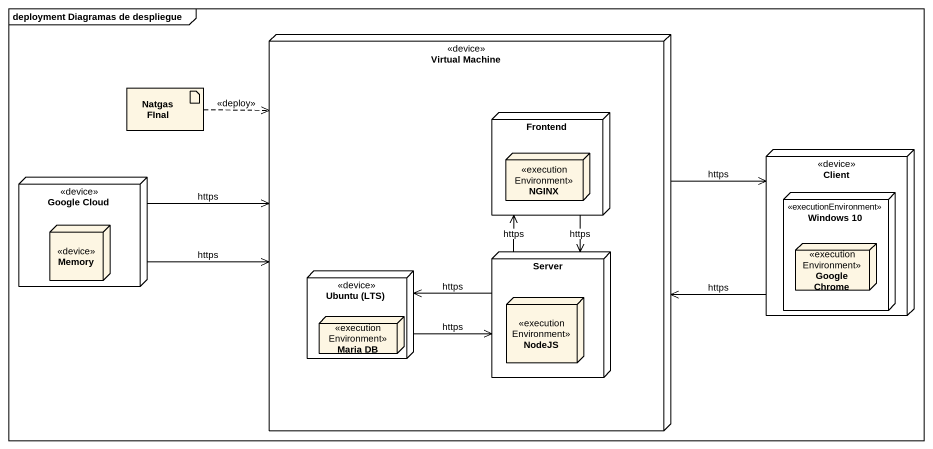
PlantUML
@startuml
mainframe deployment Diagramas de despliegue
node "Virtual Machine" as Virtual_Machine <<device>> {
  node Frontend {
    node NGINX <<executionEnvironment>>
  }
  node "Ubuntu (LTS)" as Ubuntu_LTS <<device>> {
    node "Maria DB" as Maria_DB <<executionEnvironment>>
  }
  node Server {
    node NodeJS <<executionEnvironment>>
  }
}
artifact "Natgas FInal" as Natgas_FInal
node Client <<device>> {
  node "Windows 10" as Windows_10 <<executionEnvironment>> {
    node "Google Chrome" as Google_Chrome <<executionEnvironment>>
  }
}
node "Google Cloud" as Google_Cloud <<device>> {
  node Memory <<device>>
}
Virtual_Machine -right-> Client : https
Natgas_FInal .right.> Virtual_Machine : <<deploy>>
Frontend --> Server : https
Client -left-> Virtual_Machine : https
Google_Cloud -right-> Virtual_Machine : https
Google_Cloud -right-> Virtual_Machine : https
Ubuntu_LTS -right-> Server : https
Server -up-> Frontend : https
Server -left-> Ubuntu_LTS : https
@enduml
